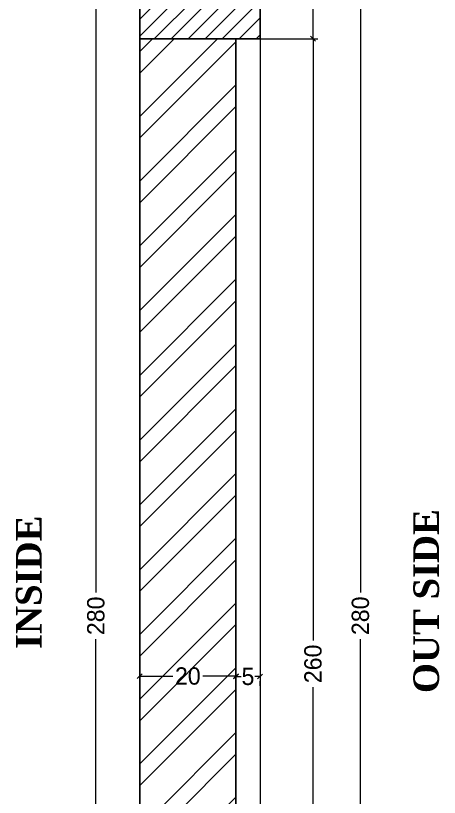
# Model space of a CAD drawing. Header units: centimetres. Extents: x 7997 to 116674, y 1017 to 13844.
# Drawn here: x 111112 to 111552, y 9744 to 10557 of the extents above; entities that cross this region are included whole.
import ezdxf

# ---------------------------------------------------------------- set-up
doc = ezdxf.new("R2010")
doc.units = ezdxf.units.CM
doc.header["$LTSCALE"] = 200
doc.header["$PDMODE"] = 2
doc.linetypes.add('CENTER2', pattern=[1.125, 0.75, -0.125, 0.125, -0.125])
doc.layers.add('AXIS', color=9, linetype='CENTER2')
doc.layers.add('COL', color=1, linetype='Continuous')
doc.layers.add('HAT', color=8, linetype='Continuous', lineweight=9)
doc.layers.add('WALL', color=3, linetype='Continuous', lineweight=25)
doc.styles.add('T2', font='')
doc.styles.add('T3', font='timesbd.ttf')
doc.styles.get('T2').set_extended_font_data('Elisia')
doc.dimstyles.new('5TH', dxfattribs={"dimtxt": 18, "dimasz": 5, "dimexe": 5, "dimexo": 10, "dimgap": 1, "dimtad": 0, "dimdec": 0, "dimlfac": 0.2, "dimdsep": 46, "dimtxsty": 'T2', "dimblk1": 'OBLIQUE', "dimblk2": 'OBLIQUE', "dimsah": 1, "dimcen": 0.09, "dimclrd": 4, "dimclre": 4, "dimclrt": 11, "dimadec": 0, "dimazin": 0, "dimtfac": 1, "dimtdec": 0, "dimtofl": 0, "dimtmove": 1, "dimatfit": 2, "dimldrblk": 'OPEN30', "dimfxl": 0, "dimtolj": 1, "dimtzin": 0, "dimlwd": 5, "dimlwe": 5, "dimarcsym": 0})

# ---------------------------------------------------------------- blocks, each defined once
blk = doc.blocks.new('_OBLIQUE')
at = {"color": 0, "linetype": 'ByBlock'}
blk.add_line((-0.5, -0.5), (0.5, 0.5), dxfattribs=at)
blk = doc.blocks.new('*D1568')
at = {"layer": 'COL', "color": 4, "lineweight": 5, "transparency": 16777216}
for p, q in [((111230.91, 10633.1), (111190.42, 10633.1)), ((111195.42, 10633.1), (111195.42, 9956.98)), ((111195.42, 9232.57), (111195.42, 9908.69)), ((111221.54, 9232.57), (111190.42, 9232.57))]:
    blk.add_line(p, q, dxfattribs=at)
at = {"layer": 'Defpoints', "color": 0, "transparency": 16777216}
for p in [(111240.91, 10633.1, 0.17), (111195.42, 9232.57), (111231.54, 9232.57)]:
    blk.add_point(p, dxfattribs=at)
at = {"layer": 'COL', "color": 4, "lineweight": 5, "transparency": 16777216, "xscale": 5, "yscale": 5, "zscale": 5}
for p, rotation in [((111195.42, 10633.1), 90), ((111195.42, 9232.57), 270)]:
    blk.add_blockref('_OBLIQUE', p, dxfattribs=dict(at, rotation=rotation))
at = {"layer": 'COL', "color": 11, "transparency": 16777216, "insert": (111195.42, 9932.83), "char_height": 18, "attachment_point": 5, "rotation": 90, "style": 'T2'}
blk.add_mtext('\\A1;280', dxfattribs=at)
blk = doc.blocks.new('_Open30')
at = {"color": 0, "linetype": 'ByBlock', "lineweight": -2}
for p, q in [((-1, 0.27), (0, 0)), ((0, 0), (-1, -0.27)), ((0, 0), (-1, 0))]:
    blk.add_line(p, q, dxfattribs=at)
blk = doc.blocks.new('*D1569')
at = {"layer": 'COL', "color": 4, "lineweight": 5, "transparency": 16777216}
for p, q in [((111350.91, 10533.1), (111426, 10533.1)), ((111421, 10533.1), (111421, 9907.01)), ((111421, 9232.64), (111421, 9858.73)), ((111350.91, 9232.64), (111426, 9232.64))]:
    blk.add_line(p, q, dxfattribs=at)
at = {"layer": 'Defpoints', "color": 0, "transparency": 16777216}
for p in [(111340.91, 10533.1, 0.17), (111340.91, 9232.64), (111421, 9232.64)]:
    blk.add_point(p, dxfattribs=at)
at = {"layer": 'COL', "color": 4, "lineweight": 5, "transparency": 16777216, "xscale": 5, "yscale": 5, "zscale": 5}
for p, rotation in [((111421, 10533.1), 90), ((111421, 9232.64), 270)]:
    blk.add_blockref('_OBLIQUE', p, dxfattribs=dict(at, rotation=rotation))
at = {"layer": 'COL', "color": 11, "transparency": 16777216, "insert": (111421, 9882.87), "char_height": 18, "attachment_point": 5, "rotation": 90, "style": 'T2'}
blk.add_mtext('\\A1;260', dxfattribs=at)
blk = doc.blocks.new('*D1570')
at = {"layer": 'COL', "color": 4, "lineweight": 5, "transparency": 16777216}
for p, q in [((111436, 10633.1), (111475.25, 10633.1)), ((111470.25, 10633.1), (111470.25, 9957.01)), ((111470.25, 9232.64), (111470.25, 9908.73)), ((111436, 9232.64), (111475.25, 9232.64))]:
    blk.add_line(p, q, dxfattribs=at)
at = {"layer": 'Defpoints', "color": 0, "transparency": 16777216}
for p in [(111426, 10633.1, 0.17), (111426, 9232.64), (111470.25, 9232.64)]:
    blk.add_point(p, dxfattribs=at)
at = {"layer": 'COL', "color": 4, "lineweight": 5, "transparency": 16777216, "xscale": 5, "yscale": 5, "zscale": 5}
for p, rotation in [((111470.25, 10633.1), 90), ((111470.25, 9232.64), 270)]:
    blk.add_blockref('_OBLIQUE', p, dxfattribs=dict(at, rotation=rotation))
at = {"layer": 'COL', "color": 11, "transparency": 16777216, "insert": (111470.25, 9932.87), "char_height": 18, "attachment_point": 5, "rotation": 90, "style": 'T2'}
blk.add_mtext('\\A1;280', dxfattribs=at)
blk = doc.blocks.new('*D1576')
at = {"layer": 'COL', "color": 4, "lineweight": 5, "transparency": 16777216}
for p, q in [((111340.91, 9880.14), (111340.91, 9875.14)), ((111240.91, 9870.14), (111275.34, 9870.14)), ((111240.91, 9860.14), (111240.91, 9865.14)), ((111340.91, 9870.14), (111306.48, 9870.14))]:
    blk.add_line(p, q, dxfattribs=at)
at = {"layer": 'Defpoints', "color": 0, "transparency": 16777216}
for p in [(111240.91, 9870.14), (111340.91, 9870.14), (111340.91, 9870.14)]:
    blk.add_point(p, dxfattribs=at)
at = {"layer": 'COL', "color": 4, "lineweight": 5, "transparency": 16777216, "xscale": 5, "yscale": 5, "zscale": 5, "rotation": 180}
blk.add_blockref('_OBLIQUE', (111240.91, 9870.14), dxfattribs=at)
at = {"layer": 'COL', "color": 4, "lineweight": 5, "transparency": 16777216, "xscale": 5, "yscale": 5, "zscale": 5}
blk.add_blockref('_OBLIQUE', (111340.91, 9870.14), dxfattribs=at)
at = {"layer": 'COL', "color": 11, "transparency": 16777216, "insert": (111290.91, 9870.14), "char_height": 18, "attachment_point": 5, "style": 'T2'}
blk.add_mtext('\\A1;20', dxfattribs=at)
blk = doc.blocks.new('*D1590')
at = {"layer": 'COL', "color": 4, "lineweight": 5, "transparency": 16777216}
for p, q in [((111375.91, 10633.1), (111426, 10633.1)), ((111421, 10633.1), (111421, 10598.67)), ((111421, 10533.1), (111421, 10567.52)), ((111375.91, 10533.1), (111426, 10533.1))]:
    blk.add_line(p, q, dxfattribs=at)
at = {"layer": 'Defpoints', "color": 0, "transparency": 16777216}
for p in [(111365.91, 10633.1), (111421, 10633.1), (111365.91, 10533.1)]:
    blk.add_point(p, dxfattribs=at)
at = {"layer": 'COL', "color": 4, "lineweight": 5, "transparency": 16777216, "xscale": 5, "yscale": 5, "zscale": 5}
for p, rotation in [((111421, 10633.1), 90), ((111421, 10533.1), 270)]:
    blk.add_blockref('_OBLIQUE', p, dxfattribs=dict(at, rotation=rotation))
at = {"layer": 'COL', "color": 11, "transparency": 16777216, "insert": (111421, 10583.1), "char_height": 18, "attachment_point": 5, "rotation": 90, "style": 'T2'}
blk.add_mtext('\\A1;20', dxfattribs=at)
blk = doc.blocks.new('*D1591')
at = {"layer": 'COL', "color": 4, "lineweight": 5, "transparency": 16777216}
for p, q in [((111340.91, 9869.76), (111346.41, 9869.76)), ((111340.91, 9860.14), (111340.91, 9864.76)), ((111365.91, 9869.76), (111360.41, 9869.76)), ((111365.91, 9860.14), (111365.91, 9864.76))]:
    blk.add_line(p, q, dxfattribs=at)
at = {"layer": 'Defpoints', "color": 0, "transparency": 16777216}
for p in [(111340.91, 9870.14), (111365.91, 9870.14), (111365.91, 9869.76)]:
    blk.add_point(p, dxfattribs=at)
at = {"layer": 'COL', "color": 4, "lineweight": 5, "transparency": 16777216, "xscale": 5, "yscale": 5, "zscale": 5, "rotation": 180}
blk.add_blockref('_OBLIQUE', (111340.91, 9869.76), dxfattribs=at)
at = {"layer": 'COL', "color": 4, "lineweight": 5, "transparency": 16777216, "xscale": 5, "yscale": 5, "zscale": 5}
blk.add_blockref('_OBLIQUE', (111365.91, 9869.76), dxfattribs=at)
at = {"layer": 'COL', "color": 11, "transparency": 16777216, "insert": (111353.41, 9869.76), "char_height": 18, "attachment_point": 5, "style": 'T2'}
blk.add_mtext('\\A1;5', dxfattribs=at)

msp = doc.modelspace()

# ---------------------------------------------------------------- hatches: boundary and pattern name
at = {"layer": 'HAT'}
h = msp.add_hatch(dxfattribs=at)
h.set_pattern_fill('ANSI31', color=8, scale=100)
h.set_pattern_definition([(45, (-44366.23, -16678.482), (-8.8388348, 8.8388348), [])])
h.paths.add_polyline_path([(111365.9133, 10533.096), (111240.9133, 10533.096), (111240.9133, 10633.096), (111365.9133, 10633.096)])
h = msp.add_hatch(dxfattribs=at)
h.set_pattern_fill('ANSI32', color=8, scale=5)
h.set_pattern_definition([(45, (8638.885, 1267.38), (-33.67596, 33.67596), []), (45, (8661.336, 1267.38), (-33.67596, 33.67596), [])])
h.paths.add_polyline_path([(111340.9133, 10533.096), (111240.9133, 10533.096), (111240.9133, 9232.639), (111340.9133, 9232.639)])

# ---------------------------------------------------------------- linework, layer by layer
at = {"layer": 'AXIS', "elevation": 0.1286}
msp.add_lwpolyline([(111365.9133, 10528.584, 0, 0, 0), (111365.9133, 10774.7666, 3, 3, 0), (111365.9133, 10990.5436, 3, 3, 0)], format="xyseb", dxfattribs=at)
at = {"layer": 'COL', "elevation": -0.0398}
for points in [[(111365.9133, 10533.096), (111240.9133, 10533.096), (111240.9133, 10633.096), (111365.9133, 10633.096)], [(111384.932, 10533.096), (111384.932, 10533.096)]]:
    msp.add_lwpolyline(points, close=True, dxfattribs=at)
at = {"layer": 'HAT', "color": 8}
msp.add_line((111365.9133, 10533.096, -0.0398), (111365.9133, 9253.4505, -0.0398), dxfattribs=at)
at = {"layer": 'WALL'}
for p, q in [((111240.9133, 9232.639, -0.0398), (111240.9133, 10533.096, 0.1286)), ((111340.9133, 9232.639, -0.0398), (111340.9133, 10533.096, 0.1286))]:
    msp.add_line(p, q, dxfattribs=at)

# ---------------------------------------------------------------- texts
at = {"layer": 'COL', "color": 6, "style": 'T3'}
for s, p in [('OUT SIDE', (111551.8062, 9852.4768, -946.6743)), ('INSIDE', (111139.0394, 9898.359, -946.6743))]:
    msp.add_text(s, height=26.66667, rotation=90, dxfattribs=at).set_placement(p)

# ---------------------------------------------------------------- dimensions: what is measured, and where the dimension line sits
at = {"layer": 'COL'}
for base, p1, p2, picture, middle in [((111195.4226, 9232.5718, -0.0398), (111240.9133, 10633.096, 0.1286), (111231.5384, 9232.5718, -0.0398), '*D1568', (111195.4226, 9932.8339, -0.0398)), ((111421.0032, 10633.096, -0.0398), (111365.9133, 10533.096, -0.0398), (111365.9133, 10633.096, -0.0398), '*D1590', (111421.0032, 10583.096, -0.0398)), ((111470.249, 9232.6404, -0.0398), (111426.0032, 10633.096, 0.1286), (111426.0032, 9232.6404, -0.0398), '*D1570', (111470.249, 9932.8682, -0.0398)), ((111421.0032, 9232.6404, -0.0398), (111340.9133, 10533.096, 0.1286), (111340.9133, 9232.6404, -0.0398), '*D1569', (111421.0032, 9882.8682, -0.0398))]:
    dim = msp.add_linear_dim(base=base, p1=p1, p2=p2, angle=90, dimstyle='5TH', dxfattribs=at)
    dim.commit()
    dim.dimension.update_dxf_attribs({"geometry": picture, "text_midpoint": middle})
for base, p1, p2, picture, middle in [((111340.9133, 9870.139, -0.0398), (111240.9133, 9870.139, -0.0398), (111340.9133, 9870.139, -0.0398), '*D1576', (111290.9133, 9870.139, -0.0398)), ((111365.9133, 9869.759, -0.0398), (111340.9133, 9870.139, -0.0398), (111365.9133, 9870.139, -0.0398), '*D1591', (111353.4133, 9869.759, -0.0398))]:
    dim = msp.add_linear_dim(base=base, p1=p1, p2=p2, dimstyle='5TH', dxfattribs=at)
    dim.commit()
    dim.dimension.update_dxf_attribs({"geometry": picture, "text_midpoint": middle})

doc.saveas('drawing.dxf')
